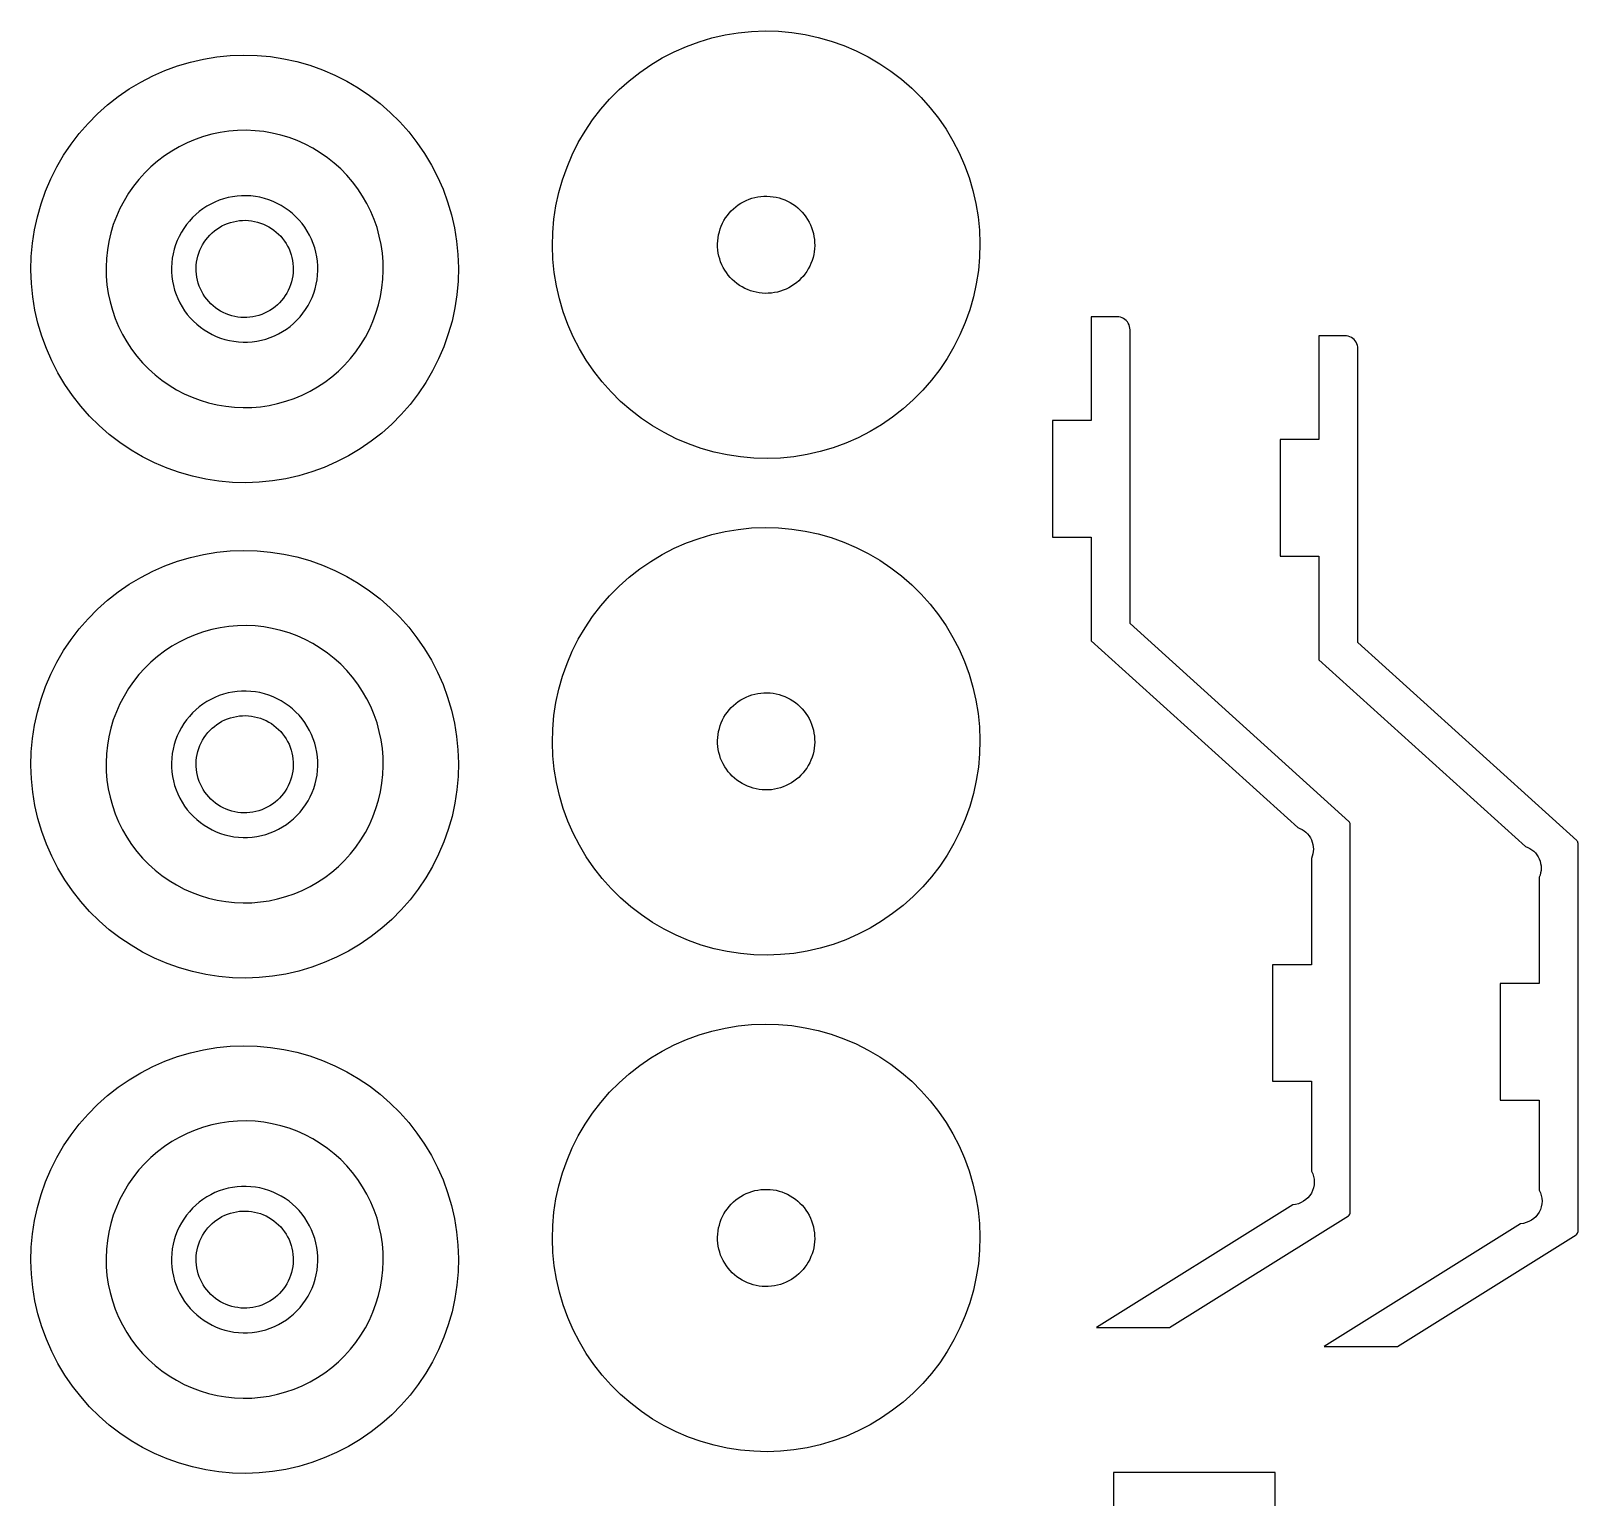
# Model space of a CAD drawing. Extents: x 6 to 996, y 5 to 380.
# Drawn here: x 804.9 to 996, y 191.6 to 372.7 of the extents above; entities that cross this region are included whole.
import ezdxf

# ---------------------------------------------------------------- set-up
doc = ezdxf.new("R2010")
doc.units = 0
doc.header["$MEASUREMENT"] = 0
for name, color, linetype in [('EXT', 1, 'CONTINUOUS'), ('INT', 150, 'CONTINUOUS'), ('POCKET_1_1MM', 105, 'CONTINUOUS')]:
    doc.layers.add(name, color=color, linetype=linetype)

msp = doc.modelspace()

# ---------------------------------------------------------------- linework, layer by layer
at = {"layer": 'EXT'}
for points in [[(876.53, 328.09), (875.42, 329.32), (874.4, 330.63), (873.46, 332), (872.61, 333.42), (871.85, 334.89), (871.18, 336.41), (870.61, 337.97), (870.14, 339.56), (869.77, 341.18), (869.51, 342.81), (869.34, 344.46), (869.28, 346.12), (869.32, 347.78), (869.47, 349.43), (869.72, 351.07), (870.08, 352.69), (870.53, 354.29), (871.09, 355.85), (871.74, 357.37), (872.48, 358.86), (873.32, 360.29), (874.24, 361.66), (875.25, 362.98), (876.35, 364.23), (877.51, 365.41), (878.75, 366.51), (880.06, 367.53), (881.42, 368.47), (882.85, 369.32), (884.32, 370.08), (885.84, 370.75), (887.4, 371.32), (888.99, 371.79), (890.6, 372.16), (892.24, 372.43), (893.89, 372.59), (895.55, 372.65), (897.21, 372.61), (898.86, 372.46), (900.5, 372.21), (902.12, 371.86), (903.71, 371.4), (905.28, 370.85), (906.8, 370.2), (908.28, 369.45), (909.71, 368.61), (911.09, 367.69), (912.41, 366.68), (913.66, 365.59), (914.83, 364.42), (915.94, 363.18), (916.96, 361.88), (917.9, 360.51), (918.75, 359.09), (919.51, 357.61), (920.18, 356.1), (920.75, 354.54), (921.22, 352.95), (921.59, 351.33), (921.86, 349.69), (922.02, 348.04), (922.08, 346.39), (922.04, 344.73), (921.89, 343.08), (921.64, 341.44), (921.28, 339.82), (920.83, 338.22), (920.27, 336.66), (919.62, 335.13), (918.88, 333.65), (918.04, 332.22), (917.12, 330.84), (916.11, 329.53), (915.02, 328.28), (913.85, 327.1), (912.61, 326), (911.3, 324.97), (909.94, 324.03), (908.51, 323.18), (907.04, 322.42), (905.52, 321.76), (903.96, 321.19), (902.37, 320.72), (900.76, 320.35), (899.12, 320.08), (897.47, 319.91), (895.81, 319.85), (894.15, 319.9), (892.5, 320.05), (890.86, 320.3), (889.24, 320.65), (887.65, 321.11), (886.08, 321.66), (884.56, 322.31), (883.08, 323.06), (881.65, 323.89), (880.27, 324.82), (878.95, 325.83), (877.7, 326.92)], [(812.12, 325.1), (811.02, 326.34), (809.99, 327.64), (809.05, 329.01), (808.2, 330.43), (807.44, 331.91), (806.78, 333.43), (806.21, 334.98), (805.74, 336.57), (805.37, 338.19), (805.1, 339.83), (804.93, 341.48), (804.87, 343.14), (804.92, 344.79), (805.07, 346.45), (805.32, 348.08), (805.67, 349.7), (806.13, 351.3), (806.68, 352.86), (807.33, 354.39), (808.08, 355.87), (808.91, 357.3), (809.84, 358.68), (810.85, 359.99), (811.94, 361.24), (813.11, 362.42), (814.34, 363.52), (815.65, 364.55), (817.02, 365.49), (818.44, 366.34), (819.91, 367.1), (821.43, 367.76), (822.99, 368.33), (824.58, 368.8), (826.2, 369.17), (827.83, 369.44), (829.48, 369.61), (831.14, 369.67), (832.8, 369.62), (834.45, 369.48), (836.09, 369.22), (837.71, 368.87), (839.31, 368.42), (840.87, 367.86), (842.39, 367.21), (843.88, 366.47), (845.31, 365.63), (846.68, 364.7), (848, 363.69), (849.25, 362.6), (850.43, 361.44), (851.53, 360.2), (852.55, 358.89), (853.49, 357.52), (854.34, 356.1), (855.1, 354.63), (855.77, 353.11), (856.34, 351.55), (856.81, 349.96), (857.18, 348.34), (857.45, 346.71), (857.61, 345.06), (857.67, 343.4), (857.63, 341.74), (857.48, 340.09), (857.23, 338.45), (856.88, 336.83), (856.42, 335.24), (855.87, 333.67), (855.22, 332.15), (854.47, 330.67), (853.63, 329.23), (852.71, 327.86), (851.7, 326.54), (850.61, 325.29), (849.44, 324.11), (848.2, 323.01), (846.9, 321.99), (845.53, 321.05), (844.11, 320.2), (842.63, 319.44), (841.11, 318.77), (839.56, 318.2), (837.97, 317.73), (836.35, 317.36), (834.71, 317.09), (833.06, 316.93), (831.41, 316.87), (829.75, 316.91), (828.1, 317.06), (826.46, 317.31), (824.84, 317.66), (823.24, 318.12), (821.68, 318.67), (820.15, 319.32), (818.67, 320.07), (817.24, 320.91), (815.86, 321.83), (814.55, 322.84), (813.3, 323.93)], [(877.7, 265.6), (876.53, 266.77), (875.42, 268.01), (874.4, 269.31), (873.46, 270.68), (872.61, 272.1), (871.85, 273.58), (871.18, 275.1), (870.61, 276.65), (870.14, 278.24), (869.77, 279.86), (869.51, 281.5), (869.34, 283.15), (869.28, 284.81), (869.32, 286.46), (869.47, 288.12), (869.72, 289.75), (870.08, 291.38), (870.53, 292.97), (871.09, 294.53), (871.74, 296.06), (872.48, 297.54), (873.32, 298.97), (874.24, 300.35), (875.25, 301.66), (876.35, 302.91), (877.51, 304.09), (878.75, 305.19), (880.06, 306.22), (881.42, 307.16), (882.85, 308.01), (884.32, 308.77), (885.84, 309.43), (887.4, 310), (888.99, 310.48), (890.6, 310.85), (892.24, 311.11), (893.89, 311.28), (895.55, 311.34), (897.21, 311.29), (898.86, 311.15), (900.5, 310.89), (902.12, 310.54), (903.71, 310.09), (905.28, 309.53), (906.8, 308.88), (908.28, 308.14), (909.71, 307.3), (911.09, 306.37), (912.41, 305.36), (913.66, 304.27), (914.83, 303.11), (915.94, 301.87), (916.96, 300.56), (917.9, 299.19), (918.75, 297.77), (919.51, 296.3), (920.18, 294.78), (920.75, 293.22), (921.22, 291.63), (921.59, 290.01), (921.86, 288.38), (922.02, 286.73), (922.08, 285.07), (922.04, 283.41), (921.89, 281.76), (921.64, 280.12), (921.28, 278.5), (920.83, 276.91), (920.27, 275.34), (919.62, 273.82), (918.88, 272.34), (918.04, 270.9), (917.12, 269.53), (916.11, 268.21), (915.02, 266.96), (913.85, 265.78), (912.61, 264.68), (911.3, 263.66), (909.94, 262.72), (908.51, 261.87), (907.04, 261.11), (905.52, 260.44), (903.96, 259.87), (902.37, 259.4), (900.76, 259.03), (899.12, 258.76), (897.47, 258.6), (895.81, 258.54), (894.15, 258.58), (892.5, 258.73), (890.86, 258.98), (889.24, 259.33), (887.65, 259.79), (886.08, 260.34), (884.56, 260.99), (883.08, 261.74), (881.65, 262.58), (880.27, 263.5), (878.95, 264.51)], [(812.12, 263.94), (811.02, 265.18), (809.99, 266.48), (809.05, 267.85), (808.2, 269.27), (807.44, 270.75), (806.78, 272.26), (806.21, 273.82), (805.74, 275.41), (805.37, 277.03), (805.1, 278.67), (804.93, 280.32), (804.87, 281.97), (804.92, 283.63), (805.07, 285.28), (805.32, 286.92), (805.67, 288.54), (806.13, 290.14), (806.68, 291.7), (807.33, 293.23), (808.08, 294.71), (808.91, 296.14), (809.84, 297.52), (810.85, 298.83), (811.94, 300.08), (813.11, 301.26), (814.34, 302.36), (815.65, 303.39), (817.02, 304.33), (818.44, 305.18), (819.91, 305.94), (821.43, 306.6), (822.99, 307.17), (824.58, 307.64), (826.2, 308.01), (827.83, 308.28), (829.48, 308.45), (831.14, 308.51), (832.8, 308.46), (834.45, 308.31), (836.09, 308.06), (837.71, 307.71), (839.31, 307.25), (840.87, 306.7), (842.39, 306.05), (843.88, 305.3), (845.31, 304.47), (846.68, 303.54), (848, 302.53), (849.25, 301.44), (850.43, 300.27), (851.53, 299.04), (852.55, 297.73), (853.49, 296.36), (854.34, 294.94), (855.1, 293.47), (855.77, 291.95), (856.34, 290.39), (856.81, 288.8), (857.18, 287.18), (857.45, 285.55), (857.61, 283.9), (857.67, 282.24), (857.63, 280.58), (857.48, 278.93), (857.23, 277.29), (856.88, 275.67), (856.42, 274.07), (855.87, 272.51), (855.22, 270.99), (854.47, 269.5), (853.63, 268.07), (852.71, 266.7), (851.7, 265.38), (850.61, 264.13), (849.44, 262.95), (848.2, 261.85), (846.9, 260.83), (845.53, 259.89), (844.11, 259.04), (842.63, 258.28), (841.11, 257.61), (839.56, 257.04), (837.97, 256.57), (836.35, 256.2), (834.71, 255.93), (833.06, 255.77), (831.41, 255.71), (829.75, 255.75), (828.1, 255.9), (826.46, 256.15), (824.84, 256.5), (823.24, 256.96), (821.68, 257.51), (820.15, 258.16), (818.67, 258.91), (817.24, 259.75), (815.86, 260.67), (814.55, 261.68), (813.3, 262.77)], [(877.7, 204.29), (876.53, 205.45), (875.42, 206.69), (874.4, 208), (873.46, 209.36), (872.61, 210.79), (871.85, 212.26), (871.18, 213.78), (870.61, 215.34), (870.14, 216.93), (869.77, 218.54), (869.51, 220.18), (869.34, 221.83), (869.28, 223.49), (869.32, 225.15), (869.47, 226.8), (869.72, 228.44), (870.08, 230.06), (870.53, 231.65), (871.09, 233.22), (871.74, 234.74), (872.48, 236.22), (873.32, 237.66), (874.24, 239.03), (875.25, 240.35), (876.35, 241.6), (877.51, 242.78), (878.75, 243.88), (880.06, 244.9), (881.42, 245.84), (882.85, 246.69), (884.32, 247.45), (885.84, 248.12), (887.4, 248.69), (888.99, 249.16), (890.6, 249.53), (892.24, 249.8), (893.89, 249.96), (895.55, 250.02), (897.21, 249.98), (898.86, 249.83), (900.5, 249.58), (902.12, 249.22), (903.71, 248.77), (905.28, 248.22), (906.8, 247.57), (908.28, 246.82), (909.71, 245.98), (911.09, 245.06), (912.41, 244.05), (913.66, 242.96), (914.83, 241.79), (915.94, 240.55), (916.96, 239.25), (917.9, 237.88), (918.75, 236.46), (919.51, 234.98), (920.18, 233.46), (920.75, 231.91), (921.22, 230.31), (921.59, 228.7), (921.86, 227.06), (922.02, 225.41), (922.08, 223.75), (922.04, 222.1), (921.89, 220.44), (921.64, 218.8), (921.28, 217.18), (920.83, 215.59), (920.27, 214.03), (919.62, 212.5), (918.88, 211.02), (918.04, 209.59), (917.12, 208.21), (916.11, 206.9), (915.02, 205.65), (913.85, 204.47), (912.61, 203.36), (911.3, 202.34), (909.94, 201.4), (908.51, 200.55), (907.04, 199.79), (905.52, 199.12), (903.96, 198.55), (902.37, 198.08), (900.76, 197.71), (899.12, 197.45), (897.47, 197.28), (895.81, 197.22), (894.15, 197.27), (892.5, 197.41), (890.86, 197.66), (889.24, 198.02), (887.65, 198.47), (886.08, 199.03), (884.56, 199.68), (883.08, 200.42), (881.65, 201.26), (880.27, 202.19), (878.95, 203.2)], [(813.3, 201.61), (812.12, 202.78), (811.02, 204.02), (809.99, 205.32), (809.05, 206.69), (808.2, 208.11), (807.44, 209.58), (806.78, 211.1), (806.21, 212.66), (805.74, 214.25), (805.37, 215.87), (805.1, 217.51), (804.93, 219.16), (804.87, 220.81), (804.92, 222.47), (805.07, 224.12), (805.32, 225.76), (805.67, 227.38), (806.13, 228.98), (806.68, 230.54), (807.33, 232.07), (808.08, 233.55), (808.91, 234.98), (809.84, 236.36), (810.85, 237.67), (811.94, 238.92), (813.11, 240.1), (814.34, 241.2), (815.65, 242.22), (817.02, 243.16), (818.44, 244.02), (819.91, 244.78), (821.43, 245.44), (822.99, 246.01), (824.58, 246.48), (826.2, 246.85), (827.83, 247.12), (829.48, 247.28), (831.14, 247.34), (832.8, 247.3), (834.45, 247.15), (836.09, 246.9), (837.71, 246.55), (839.31, 246.09), (840.87, 245.54), (842.39, 244.89), (843.88, 244.14), (845.31, 243.31), (846.68, 242.38), (848, 241.37), (849.25, 240.28), (850.43, 239.11), (851.53, 237.87), (852.55, 236.57), (853.49, 235.2), (854.34, 233.78), (855.1, 232.3), (855.77, 230.79), (856.34, 229.23), (856.81, 227.64), (857.18, 226.02), (857.45, 224.38), (857.61, 222.73), (857.67, 221.08), (857.63, 219.42), (857.48, 217.77), (857.23, 216.13), (856.88, 214.51), (856.42, 212.91), (855.87, 211.35), (855.22, 209.82), (854.47, 208.34), (853.63, 206.91), (852.71, 205.53), (851.7, 204.22), (850.61, 202.97), (849.44, 201.79), (848.2, 200.69), (846.9, 199.66), (845.53, 198.73), (844.11, 197.87), (842.63, 197.11), (841.11, 196.45), (839.56, 195.88), (837.97, 195.41), (836.35, 195.04), (834.71, 194.77), (833.06, 194.61), (831.41, 194.55), (829.75, 194.59), (828.1, 194.74), (826.46, 194.99), (824.84, 195.34), (823.24, 195.8), (821.68, 196.35), (820.15, 197), (818.67, 197.75), (817.24, 198.58), (815.86, 199.51), (814.55, 200.52)], [(958.57, 127.45), (958.57, 194.65), (938.57, 194.65), (938.57, 127.45)]]:
    msp.add_lwpolyline(points, close=True, dxfattribs=at)
for points in [[(967.59, 226.36, 0.258593), (967.83, 226.78), (967.83, 274.67, 0.211979), (967.66, 275.04), (940.63, 299.49), (940.63, 335.76), (940.61, 335.97), (940.57, 336.18), (940.51, 336.37), (940.41, 336.56), (940.3, 336.74), (940.16, 336.89), (940, 337.03), (939.83, 337.15), (939.64, 337.24), (939.44, 337.31), (939.24, 337.35), (939.03, 337.36), (935.83, 337.36), (935.83, 324.56), (931.03, 324.56), (931.03, 310.16), (935.83, 310.16), (935.83, 297.36), (961.34, 274.29, -0.443906), (963.03, 270.49), (963.03, 257.36), (958.23, 257.36), (958.23, 242.96), (963.03, 242.96), (963.03, 231.88, -0.554248), (960.72, 227.72), (936.47, 212.56), (945.52, 212.56)], [(995.73, 224.01, 0.258593), (995.96, 224.43), (995.96, 272.33, 0.211979), (995.8, 272.7), (968.76, 297.15), (968.76, 333.42), (968.75, 333.63), (968.71, 333.83), (968.64, 334.03), (968.55, 334.22), (968.43, 334.39), (968.29, 334.55), (968.14, 334.69), (967.96, 334.8), (967.77, 334.9), (967.58, 334.96), (967.37, 335), (967.16, 335.02), (963.96, 335.02), (963.96, 322.22), (959.16, 322.22), (959.16, 307.82), (963.96, 307.82), (963.96, 295.02), (989.48, 271.94, -0.443906), (991.16, 268.15), (991.16, 255.02), (986.36, 255.02), (986.36, 240.62), (991.16, 240.62), (991.16, 229.53, -0.554248), (988.86, 225.38), (964.6, 210.22), (973.66, 210.22)]]:
    msp.add_lwpolyline(points, format="xyb", close=True, dxfattribs=at)
at = {"layer": 'INT'}
for points in [[(890.99, 342.51), (890.77, 342.81), (890.56, 343.13), (890.37, 343.45), (890.21, 343.79), (890.06, 344.14), (889.94, 344.5), (889.84, 344.86), (889.77, 345.23), (889.72, 345.6), (889.69, 345.98), (889.68, 346.36), (889.7, 346.73), (889.74, 347.11), (889.81, 347.48), (889.9, 347.85), (890.01, 348.21), (890.14, 348.56), (890.3, 348.9), (890.47, 349.23), (890.67, 349.56), (890.89, 349.86), (891.12, 350.16), (891.38, 350.44), (891.65, 350.7), (891.94, 350.94), (892.24, 351.17), (892.55, 351.37), (892.88, 351.56), (893.22, 351.73), (893.57, 351.87), (893.92, 351.99), (894.29, 352.09), (894.66, 352.17), (895.03, 352.22), (895.41, 352.25), (895.78, 352.25), (896.16, 352.23), (896.53, 352.19), (896.91, 352.13), (897.27, 352.04), (897.63, 351.93), (897.98, 351.79), (898.33, 351.64), (898.66, 351.46), (898.98, 351.26), (899.29, 351.05), (899.58, 350.81), (899.86, 350.56), (900.12, 350.29), (900.37, 350), (900.59, 349.7), (900.8, 349.38), (900.99, 349.05), (901.15, 348.72), (901.3, 348.37), (901.42, 348.01), (901.52, 347.65), (901.59, 347.28), (901.64, 346.9), (901.67, 346.53), (901.68, 346.15), (901.66, 345.77), (901.62, 345.4), (901.55, 345.03), (901.47, 344.66), (901.35, 344.3), (901.22, 343.95), (901.06, 343.61), (900.89, 343.27), (900.69, 342.95), (900.47, 342.64), (900.24, 342.35), (899.98, 342.07), (899.71, 341.81), (899.42, 341.57), (899.12, 341.34), (898.81, 341.13), (898.48, 340.95), (898.14, 340.78), (897.79, 340.64), (897.44, 340.52), (897.07, 340.42), (896.7, 340.34), (896.33, 340.29), (895.95, 340.26), (895.58, 340.25), (895.2, 340.27), (894.83, 340.31), (894.45, 340.38), (894.09, 340.47), (893.73, 340.58), (893.38, 340.71), (893.03, 340.87), (892.7, 341.05), (892.38, 341.24), (892.07, 341.46), (891.78, 341.7), (891.5, 341.95), (891.24, 342.22)], [(826.59, 339.52), (826.36, 339.82), (826.15, 340.14), (825.97, 340.47), (825.8, 340.81), (825.66, 341.15), (825.54, 341.51), (825.44, 341.88), (825.36, 342.24), (825.31, 342.62), (825.28, 342.99), (825.27, 343.37), (825.29, 343.75), (825.33, 344.12), (825.4, 344.49), (825.49, 344.86), (825.6, 345.22), (825.73, 345.57), (825.89, 345.91), (826.07, 346.25), (826.26, 346.57), (826.48, 346.88), (826.72, 347.17), (826.97, 347.45), (827.24, 347.71), (827.53, 347.96), (827.83, 348.18), (828.15, 348.39), (828.47, 348.57), (828.81, 348.74), (829.16, 348.88), (829.52, 349), (829.88, 349.1), (830.25, 349.18), (830.62, 349.23), (831, 349.26), (831.38, 349.27), (831.75, 349.25), (832.13, 349.21), (832.5, 349.14), (832.87, 349.05), (833.23, 348.94), (833.58, 348.81), (833.92, 348.65), (834.25, 348.47), (834.57, 348.28), (834.88, 348.06), (835.18, 347.82), (835.46, 347.57), (835.72, 347.3), (835.96, 347.01), (836.19, 346.71), (836.39, 346.4), (836.58, 346.07), (836.75, 345.73), (836.89, 345.38), (837.01, 345.02), (837.11, 344.66), (837.19, 344.29), (837.24, 343.92), (837.27, 343.54), (837.27, 343.16), (837.25, 342.79), (837.21, 342.41), (837.15, 342.04), (837.06, 341.68), (836.95, 341.32), (836.81, 340.96), (836.66, 340.62), (836.48, 340.29), (836.28, 339.97), (836.07, 339.66), (835.83, 339.36), (835.58, 339.09), (835.31, 338.82), (835.02, 338.58), (834.72, 338.35), (834.4, 338.15), (834.07, 337.96), (833.73, 337.8), (833.39, 337.65), (833.03, 337.53), (832.67, 337.43), (832.3, 337.36), (831.92, 337.3), (831.55, 337.27), (831.17, 337.27), (830.79, 337.29), (830.42, 337.33), (830.05, 337.39), (829.68, 337.48), (829.32, 337.59), (828.97, 337.73), (828.63, 337.88), (828.29, 338.06), (827.97, 338.26), (827.66, 338.47), (827.37, 338.71), (827.09, 338.96), (826.83, 339.24)], [(890.99, 281.19), (890.77, 281.49), (890.56, 281.81), (890.37, 282.14), (890.21, 282.48), (890.06, 282.82), (889.94, 283.18), (889.84, 283.55), (889.77, 283.91), (889.72, 284.29), (889.69, 284.66), (889.68, 285.04), (889.7, 285.42), (889.74, 285.79), (889.81, 286.16), (889.9, 286.53), (890.01, 286.89), (890.14, 287.24), (890.3, 287.59), (890.47, 287.92), (890.67, 288.24), (890.89, 288.55), (891.12, 288.84), (891.38, 289.12), (891.65, 289.38), (891.94, 289.63), (892.24, 289.85), (892.55, 290.06), (892.88, 290.24), (893.22, 290.41), (893.57, 290.55), (893.92, 290.68), (894.29, 290.77), (894.66, 290.85), (895.03, 290.9), (895.41, 290.93), (895.78, 290.94), (896.16, 290.92), (896.53, 290.88), (896.91, 290.81), (897.27, 290.72), (897.63, 290.61), (897.98, 290.48), (898.33, 290.32), (898.66, 290.15), (898.98, 289.95), (899.29, 289.73), (899.58, 289.49), (899.86, 289.24), (900.12, 288.97), (900.37, 288.68), (900.59, 288.38), (900.8, 288.07), (900.99, 287.74), (901.15, 287.4), (901.3, 287.05), (901.42, 286.69), (901.52, 286.33), (901.59, 285.96), (901.64, 285.59), (901.67, 285.21), (901.68, 284.83), (901.66, 284.46), (901.62, 284.08), (901.55, 283.71), (901.47, 283.35), (901.35, 282.99), (901.22, 282.63), (901.06, 282.29), (900.89, 281.96), (900.69, 281.64), (900.47, 281.33), (900.24, 281.03), (899.98, 280.76), (899.71, 280.49), (899.42, 280.25), (899.12, 280.02), (898.81, 279.82), (898.48, 279.63), (898.14, 279.47), (897.79, 279.32), (897.44, 279.2), (897.07, 279.1), (896.7, 279.03), (896.33, 278.97), (895.95, 278.94), (895.58, 278.94), (895.2, 278.96), (894.83, 279), (894.45, 279.06), (894.09, 279.15), (893.73, 279.26), (893.38, 279.4), (893.03, 279.55), (892.7, 279.73), (892.38, 279.93), (892.07, 280.14), (891.78, 280.38), (891.5, 280.64), (891.24, 280.91)], [(826.59, 278.36), (826.36, 278.66), (826.15, 278.98), (825.97, 279.31), (825.8, 279.64), (825.66, 279.99), (825.54, 280.35), (825.44, 280.71), (825.36, 281.08), (825.31, 281.46), (825.28, 281.83), (825.27, 282.21), (825.29, 282.59), (825.33, 282.96), (825.4, 283.33), (825.49, 283.7), (825.6, 284.06), (825.73, 284.41), (825.89, 284.75), (826.07, 285.09), (826.26, 285.41), (826.48, 285.72), (826.72, 286.01), (826.97, 286.29), (827.24, 286.55), (827.53, 286.79), (827.83, 287.02), (828.15, 287.23), (828.47, 287.41), (828.81, 287.58), (829.16, 287.72), (829.52, 287.84), (829.88, 287.94), (830.25, 288.02), (830.62, 288.07), (831, 288.1), (831.38, 288.11), (831.75, 288.09), (832.13, 288.05), (832.5, 287.98), (832.87, 287.89), (833.23, 287.78), (833.58, 287.65), (833.92, 287.49), (834.25, 287.31), (834.57, 287.12), (834.88, 286.9), (835.18, 286.66), (835.46, 286.41), (835.72, 286.14), (835.96, 285.85), (836.19, 285.55), (836.39, 285.23), (836.58, 284.91), (836.75, 284.57), (836.89, 284.22), (837.01, 283.86), (837.11, 283.5), (837.19, 283.13), (837.24, 282.76), (837.27, 282.38), (837.27, 282), (837.25, 281.63), (837.21, 281.25), (837.15, 280.88), (837.06, 280.51), (836.95, 280.15), (836.81, 279.8), (836.66, 279.46), (836.48, 279.13), (836.28, 278.8), (836.07, 278.5), (835.83, 278.2), (835.58, 277.92), (835.31, 277.66), (835.02, 277.42), (834.72, 277.19), (834.4, 276.99), (834.07, 276.8), (833.73, 276.63), (833.39, 276.49), (833.03, 276.37), (832.67, 276.27), (832.3, 276.19), (831.92, 276.14), (831.55, 276.11), (831.17, 276.11), (830.79, 276.13), (830.42, 276.17), (830.05, 276.23), (829.68, 276.32), (829.32, 276.43), (828.97, 276.57), (828.63, 276.72), (828.29, 276.9), (827.97, 277.1), (827.66, 277.31), (827.37, 277.55), (827.09, 277.8), (826.83, 278.07)], [(892.38, 218.61), (892.07, 218.83), (891.78, 219.06), (891.5, 219.32), (891.24, 219.59), (890.99, 219.88), (890.77, 220.18), (890.56, 220.49), (890.37, 220.82), (890.21, 221.16), (890.06, 221.51), (889.94, 221.87), (889.84, 222.23), (889.77, 222.6), (889.72, 222.97), (889.69, 223.35), (889.68, 223.72), (889.7, 224.1), (889.74, 224.48), (889.81, 224.85), (889.9, 225.21), (890.01, 225.57), (890.14, 225.93), (890.3, 226.27), (890.47, 226.6), (890.67, 226.92), (890.89, 227.23), (891.12, 227.52), (891.38, 227.8), (891.65, 228.07), (891.94, 228.31), (892.24, 228.54), (892.55, 228.74), (892.88, 228.93), (893.22, 229.09), (893.57, 229.24), (893.92, 229.36), (894.29, 229.46), (894.66, 229.53), (895.03, 229.59), (895.41, 229.62), (895.78, 229.62), (896.16, 229.6), (896.53, 229.56), (896.91, 229.5), (897.27, 229.41), (897.63, 229.3), (897.98, 229.16), (898.33, 229.01), (898.66, 228.83), (898.98, 228.63), (899.29, 228.41), (899.58, 228.18), (899.86, 227.92), (900.12, 227.65), (900.37, 227.37), (900.59, 227.06), (900.8, 226.75), (900.99, 226.42), (901.15, 226.08), (901.3, 225.73), (901.42, 225.38), (901.52, 225.01), (901.59, 224.64), (901.64, 224.27), (901.67, 223.9), (901.68, 223.52), (901.66, 223.14), (901.62, 222.77), (901.55, 222.4), (901.47, 222.03), (901.35, 221.67), (901.22, 221.32), (901.06, 220.97), (900.89, 220.64), (900.69, 220.32), (900.47, 220.01), (900.24, 219.72), (899.98, 219.44), (899.71, 219.18), (899.42, 218.93), (899.12, 218.71), (898.81, 218.5), (898.48, 218.31), (898.14, 218.15), (897.79, 218.01), (897.44, 217.88), (897.07, 217.79), (896.7, 217.71), (896.33, 217.66), (895.95, 217.63), (895.58, 217.62), (895.2, 217.64), (894.83, 217.68), (894.45, 217.75), (894.09, 217.84), (893.73, 217.95), (893.38, 218.08), (893.03, 218.24), (892.7, 218.41)], [(826.59, 217.2), (826.36, 217.5), (826.15, 217.82), (825.97, 218.14), (825.8, 218.48), (825.66, 218.83), (825.54, 219.19), (825.44, 219.55), (825.36, 219.92), (825.31, 220.3), (825.28, 220.67), (825.27, 221.05), (825.29, 221.42), (825.33, 221.8), (825.4, 222.17), (825.49, 222.54), (825.6, 222.9), (825.73, 223.25), (825.89, 223.59), (826.07, 223.93), (826.26, 224.25), (826.48, 224.55), (826.72, 224.85), (826.97, 225.13), (827.24, 225.39), (827.53, 225.63), (827.83, 225.86), (828.15, 226.07), (828.47, 226.25), (828.81, 226.42), (829.16, 226.56), (829.52, 226.68), (829.88, 226.78), (830.25, 226.86), (830.62, 226.91), (831, 226.94), (831.38, 226.94), (831.75, 226.93), (832.13, 226.88), (832.5, 226.82), (832.87, 226.73), (833.23, 226.62), (833.58, 226.48), (833.92, 226.33), (834.25, 226.15), (834.57, 225.95), (834.88, 225.74), (835.18, 225.5), (835.46, 225.25), (835.72, 224.98), (835.96, 224.69), (836.19, 224.39), (836.39, 224.07), (836.58, 223.74), (836.75, 223.41), (836.89, 223.06), (837.01, 222.7), (837.11, 222.34), (837.19, 221.97), (837.24, 221.59), (837.27, 221.22), (837.27, 220.84), (837.25, 220.47), (837.21, 220.09), (837.15, 219.72), (837.06, 219.35), (836.95, 218.99), (836.81, 218.64), (836.66, 218.3), (836.48, 217.96), (836.28, 217.64), (836.07, 217.34), (835.83, 217.04), (835.58, 216.76), (835.31, 216.5), (835.02, 216.26), (834.72, 216.03), (834.4, 215.82), (834.07, 215.64), (833.73, 215.47), (833.39, 215.33), (833.03, 215.21), (832.67, 215.11), (832.3, 215.03), (831.92, 214.98), (831.55, 214.95), (831.17, 214.95), (830.79, 214.96), (830.42, 215.01), (830.05, 215.07), (829.68, 215.16), (829.32, 215.27), (828.97, 215.4), (828.63, 215.56), (828.29, 215.74), (827.97, 215.93), (827.66, 216.15), (827.37, 216.39), (827.09, 216.64), (826.83, 216.91)]]:
    msp.add_lwpolyline(points, close=True, dxfattribs=at)
at = {"layer": 'POCKET_1_1MM'}
for points in [[(818.66, 331.69), (819.41, 330.92), (820.21, 330.2), (821.05, 329.53), (821.93, 328.92), (822.85, 328.36), (823.8, 327.86), (824.79, 327.42), (825.79, 327.05), (826.82, 326.74), (827.87, 326.49), (828.93, 326.31), (830, 326.19), (831.07, 326.15), (832.15, 326.17), (833.22, 326.26), (834.29, 326.41), (835.34, 326.64), (836.37, 326.93), (837.39, 327.28), (838.38, 327.69), (839.35, 328.17), (840.28, 328.71), (841.18, 329.3), (842.03, 329.95), (842.85, 330.65), (843.62, 331.4), (844.34, 332.2), (845.01, 333.04), (845.62, 333.93), (846.18, 334.85), (846.68, 335.8), (847.12, 336.78), (847.49, 337.79), (847.81, 338.82), (848.05, 339.86), (848.23, 340.92), (848.35, 341.99), (848.39, 343.07), (848.37, 344.14), (848.28, 345.22), (848.13, 346.28), (847.9, 347.33), (847.62, 348.37), (847.26, 349.38), (846.85, 350.38), (846.37, 351.34), (845.83, 352.27), (845.24, 353.17), (844.59, 354.03), (843.89, 354.84), (843.14, 355.61), (842.34, 356.33), (841.5, 357), (840.61, 357.61), (839.69, 358.17), (838.74, 358.67), (837.76, 359.11), (836.75, 359.49), (835.72, 359.8), (834.68, 360.05), (833.62, 360.23), (832.55, 360.34), (831.47, 360.39), (830.4, 360.36), (829.33, 360.28), (828.26, 360.12), (827.21, 359.9), (826.17, 359.61), (825.16, 359.26), (824.16, 358.84), (823.2, 358.36), (822.27, 357.83), (821.37, 357.23), (820.51, 356.58), (819.7, 355.88), (818.93, 355.13), (818.21, 354.33), (817.54, 353.49), (816.93, 352.61), (816.37, 351.69), (815.87, 350.74), (815.43, 349.75), (815.05, 348.75), (814.74, 347.72), (814.5, 346.67), (814.31, 345.61), (814.2, 344.54), (814.15, 343.47), (814.18, 342.39), (814.26, 341.32), (814.42, 340.25), (814.64, 339.2), (814.93, 338.17), (815.28, 337.15), (815.7, 336.16), (816.18, 335.19), (816.71, 334.26), (817.31, 333.37), (817.96, 332.51)], [(824.55, 337.22), (824.94, 336.81), (825.36, 336.43), (825.8, 336.07), (826.26, 335.74), (826.75, 335.44), (827.25, 335.17), (827.76, 334.94), (828.29, 334.73), (828.84, 334.56), (829.39, 334.43), (829.95, 334.33), (830.51, 334.26), (831.08, 334.23), (831.64, 334.24), (832.21, 334.28), (832.77, 334.35), (833.33, 334.46), (833.88, 334.61), (834.42, 334.79), (834.94, 335.01), (835.46, 335.25), (835.95, 335.53), (836.43, 335.84), (836.88, 336.18), (837.32, 336.54), (837.73, 336.94), (838.11, 337.35), (838.47, 337.8), (838.8, 338.26), (839.1, 338.74), (839.37, 339.24), (839.6, 339.76), (839.81, 340.29), (839.98, 340.83), (840.11, 341.38), (840.22, 341.94), (840.28, 342.5), (840.31, 343.07), (840.31, 343.64), (840.26, 344.21), (840.19, 344.77), (840.08, 345.32), (839.93, 345.87), (839.75, 346.41), (839.54, 346.94), (839.29, 347.45), (839.01, 347.94), (838.7, 348.42), (838.36, 348.88), (838, 349.31), (837.6, 349.72), (837.19, 350.11), (836.75, 350.46), (836.28, 350.79), (835.8, 351.09), (835.3, 351.36), (834.78, 351.6), (834.25, 351.8), (833.71, 351.97), (833.16, 352.11), (832.6, 352.21), (832.04, 352.28), (831.47, 352.31), (830.9, 352.3), (830.34, 352.26), (829.77, 352.18), (829.22, 352.07), (828.67, 351.92), (828.13, 351.74), (827.6, 351.53), (827.09, 351.28), (826.6, 351), (826.12, 350.69), (825.66, 350.36), (825.23, 349.99), (824.82, 349.6), (824.44, 349.18), (824.08, 348.74), (823.75, 348.28), (823.45, 347.79), (823.18, 347.29), (822.94, 346.78), (822.74, 346.25), (822.57, 345.71), (822.43, 345.15), (822.33, 344.6), (822.27, 344.03), (822.24, 343.46), (822.24, 342.9), (822.28, 342.33), (822.36, 341.77), (822.47, 341.21), (822.62, 340.66), (822.8, 340.12), (823.01, 339.6), (823.26, 339.09), (823.54, 338.59), (823.85, 338.11), (824.18, 337.66)], [(819.41, 269.76), (820.21, 269.04), (821.05, 268.37), (821.93, 267.76), (822.85, 267.2), (823.8, 266.7), (824.79, 266.26), (825.79, 265.89), (826.82, 265.57), (827.87, 265.33), (828.93, 265.15), (830, 265.03), (831.07, 264.99), (832.15, 265.01), (833.22, 265.1), (834.29, 265.25), (835.34, 265.48), (836.37, 265.76), (837.39, 266.12), (838.38, 266.53), (839.35, 267.01), (840.28, 267.55), (841.18, 268.14), (842.03, 268.79), (842.85, 269.49), (843.62, 270.24), (844.34, 271.04), (845.01, 271.88), (845.62, 272.77), (846.18, 273.69), (846.68, 274.64), (847.12, 275.62), (847.49, 276.63), (847.81, 277.66), (848.05, 278.7), (848.23, 279.76), (848.35, 280.83), (848.39, 281.91), (848.37, 282.98), (848.28, 284.05), (848.13, 285.12), (847.9, 286.17), (847.62, 287.21), (847.26, 288.22), (846.85, 289.22), (846.37, 290.18), (845.83, 291.11), (845.24, 292.01), (844.59, 292.87), (843.89, 293.68), (843.14, 294.45), (842.34, 295.17), (841.5, 295.84), (840.61, 296.45), (839.69, 297.01), (838.74, 297.51), (837.76, 297.95), (836.75, 298.33), (835.72, 298.64), (834.68, 298.88), (833.62, 299.07), (832.55, 299.18), (831.47, 299.23), (830.4, 299.2), (829.33, 299.11), (828.26, 298.96), (827.21, 298.74), (826.17, 298.45), (825.16, 298.1), (824.16, 297.68), (823.2, 297.2), (822.27, 296.67), (821.37, 296.07), (820.51, 295.42), (819.7, 294.72), (818.93, 293.97), (818.21, 293.17), (817.54, 292.33), (816.93, 291.45), (816.37, 290.53), (815.87, 289.57), (815.43, 288.59), (815.05, 287.59), (814.74, 286.56), (814.5, 285.51), (814.31, 284.45), (814.2, 283.38), (814.15, 282.3), (814.18, 281.23), (814.26, 280.16), (814.42, 279.09), (814.64, 278.04), (814.93, 277.01), (815.28, 275.99), (815.7, 275), (816.18, 274.03), (816.71, 273.1), (817.31, 272.2), (817.96, 271.35), (818.66, 270.53)], [(824.94, 275.65), (825.36, 275.27), (825.8, 274.91), (826.26, 274.58), (826.75, 274.28), (827.25, 274.01), (827.76, 273.78), (828.29, 273.57), (828.84, 273.4), (829.39, 273.27), (829.95, 273.16), (830.51, 273.1), (831.08, 273.07), (831.64, 273.07), (832.21, 273.11), (832.77, 273.19), (833.33, 273.3), (833.88, 273.45), (834.42, 273.63), (834.94, 273.84), (835.46, 274.09), (835.95, 274.37), (836.43, 274.68), (836.88, 275.02), (837.32, 275.38), (837.73, 275.78), (838.11, 276.19), (838.47, 276.63), (838.8, 277.1), (839.1, 277.58), (839.37, 278.08), (839.6, 278.6), (839.81, 279.13), (839.98, 279.67), (840.11, 280.22), (840.22, 280.78), (840.28, 281.34), (840.31, 281.91), (840.31, 282.48), (840.26, 283.04), (840.19, 283.61), (840.08, 284.16), (839.93, 284.71), (839.75, 285.25), (839.54, 285.78), (839.29, 286.29), (839.01, 286.78), (838.7, 287.26), (838.36, 287.72), (838, 288.15), (837.6, 288.56), (837.19, 288.94), (836.75, 289.3), (836.28, 289.63), (835.8, 289.93), (835.3, 290.2), (834.78, 290.44), (834.25, 290.64), (833.71, 290.81), (833.16, 290.95), (832.6, 291.05), (832.04, 291.11), (831.47, 291.14), (830.9, 291.14), (830.34, 291.1), (829.77, 291.02), (829.22, 290.91), (828.67, 290.76), (828.13, 290.58), (827.6, 290.37), (827.09, 290.12), (826.6, 289.84), (826.12, 289.53), (825.66, 289.2), (825.23, 288.83), (824.82, 288.44), (824.44, 288.02), (824.08, 287.58), (823.75, 287.12), (823.45, 286.63), (823.18, 286.13), (822.94, 285.62), (822.74, 285.09), (822.57, 284.54), (822.43, 283.99), (822.33, 283.43), (822.27, 282.87), (822.24, 282.3), (822.24, 281.74), (822.28, 281.17), (822.36, 280.61), (822.47, 280.05), (822.62, 279.5), (822.8, 278.96), (823.01, 278.44), (823.26, 277.92), (823.54, 277.43), (823.85, 276.95), (824.18, 276.5), (824.55, 276.06)], [(819.41, 208.6), (820.21, 207.88), (821.05, 207.21), (821.93, 206.6), (822.85, 206.04), (823.8, 205.54), (824.79, 205.1), (825.79, 204.73), (826.82, 204.41), (827.87, 204.17), (828.93, 203.99), (830, 203.87), (831.07, 203.83), (832.15, 203.85), (833.22, 203.94), (834.29, 204.09), (835.34, 204.31), (836.37, 204.6), (837.39, 204.96), (838.38, 205.37), (839.35, 205.85), (840.28, 206.38), (841.18, 206.98), (842.03, 207.63), (842.85, 208.33), (843.62, 209.08), (844.34, 209.88), (845.01, 210.72), (845.62, 211.6), (846.18, 212.52), (846.68, 213.48), (847.12, 214.46), (847.49, 215.47), (847.81, 216.5), (848.05, 217.54), (848.23, 218.6), (848.35, 219.67), (848.39, 220.75), (848.37, 221.82), (848.28, 222.89), (848.13, 223.96), (847.9, 225.01), (847.62, 226.05), (847.26, 227.06), (846.85, 228.05), (846.37, 229.02), (845.83, 229.95), (845.24, 230.85), (844.59, 231.7), (843.89, 232.52), (843.14, 233.29), (842.34, 234.01), (841.5, 234.68), (840.61, 235.29), (839.69, 235.85), (838.74, 236.35), (837.76, 236.79), (836.75, 237.16), (835.72, 237.48), (834.68, 237.72), (833.62, 237.9), (832.55, 238.02), (831.47, 238.06), (830.4, 238.04), (829.33, 237.95), (828.26, 237.8), (827.21, 237.58), (826.17, 237.29), (825.16, 236.93), (824.16, 236.52), (823.2, 236.04), (822.27, 235.51), (821.37, 234.91), (820.51, 234.26), (819.7, 233.56), (818.93, 232.81), (818.21, 232.01), (817.54, 231.17), (816.93, 230.29), (816.37, 229.37), (815.87, 228.41), (815.43, 227.43), (815.05, 226.42), (814.74, 225.39), (814.5, 224.35), (814.31, 223.29), (814.2, 222.22), (814.15, 221.14), (814.18, 220.07), (814.26, 219), (814.42, 217.93), (814.64, 216.88), (814.93, 215.84), (815.28, 214.83), (815.7, 213.84), (816.18, 212.87), (816.71, 211.94), (817.31, 211.04), (817.96, 210.19), (818.66, 209.37)], [(824.94, 214.49), (825.36, 214.11), (825.8, 213.75), (826.26, 213.42), (826.75, 213.12), (827.25, 212.85), (827.76, 212.61), (828.29, 212.41), (828.84, 212.24), (829.39, 212.1), (829.95, 212), (830.51, 211.94), (831.08, 211.91), (831.64, 211.91), (832.21, 211.95), (832.77, 212.03), (833.33, 212.14), (833.88, 212.29), (834.42, 212.47), (834.94, 212.68), (835.46, 212.93), (835.95, 213.21), (836.43, 213.52), (836.88, 213.86), (837.32, 214.22), (837.73, 214.61), (838.11, 215.03), (838.47, 215.47), (838.8, 215.94), (839.1, 216.42), (839.37, 216.92), (839.6, 217.43), (839.81, 217.96), (839.98, 218.51), (840.11, 219.06), (840.22, 219.62), (840.28, 220.18), (840.31, 220.75), (840.31, 221.32), (840.26, 221.88), (840.19, 222.45), (840.08, 223), (839.93, 223.55), (839.75, 224.09), (839.54, 224.61), (839.29, 225.13), (839.01, 225.62), (838.7, 226.1), (838.36, 226.55), (838, 226.99), (837.6, 227.4), (837.19, 227.78), (836.75, 228.14), (836.28, 228.47), (835.8, 228.77), (835.3, 229.04), (834.78, 229.28), (834.25, 229.48), (833.71, 229.65), (833.16, 229.79), (832.6, 229.89), (832.04, 229.95), (831.47, 229.98), (830.9, 229.98), (830.34, 229.94), (829.77, 229.86), (829.22, 229.75), (828.67, 229.6), (828.13, 229.42), (827.6, 229.21), (827.09, 228.96), (826.6, 228.68), (826.12, 228.37), (825.66, 228.03), (825.23, 227.67), (824.82, 227.28), (824.44, 226.86), (824.08, 226.42), (823.75, 225.95), (823.45, 225.47), (823.18, 224.97), (822.94, 224.45), (822.74, 223.92), (822.57, 223.38), (822.43, 222.83), (822.33, 222.27), (822.27, 221.71), (822.24, 221.14), (822.24, 220.57), (822.28, 220.01), (822.36, 219.44), (822.47, 218.89), (822.62, 218.34), (822.8, 217.8), (823.01, 217.27), (823.26, 216.76), (823.54, 216.27), (823.85, 215.79), (824.18, 215.34), (824.55, 214.9)]]:
    msp.add_lwpolyline(points, close=True, dxfattribs=at)

doc.saveas('drawing.dxf')
